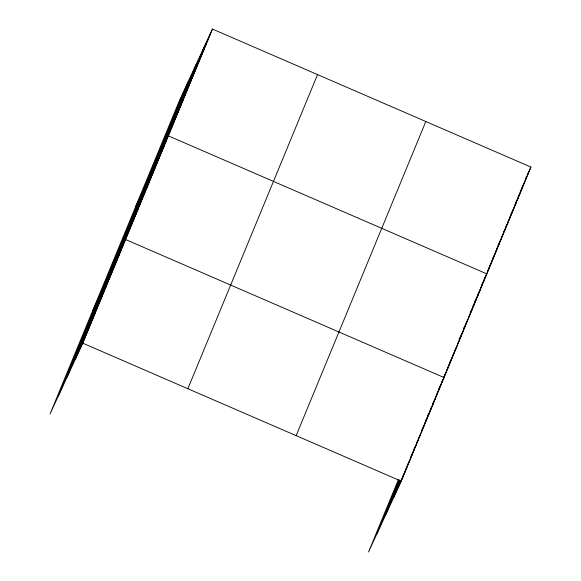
<?xml version="1.0" encoding="UTF-8"?>
<svg xmlns="http://www.w3.org/2000/svg" width="581" height="581" viewBox="0 0 581 581"><rect width="100%" height="100%" fill="white"/><g stroke="black" fill="none" stroke-linecap="round" stroke-linejoin="round"><path stroke-width="0.87" d="M58.398 395.901L188.084 81.783M66.975 377.338L196.661 63.213M75.305 359.312L204.991 45.187M212.45 29.05L179.754 99.801L50.068 413.926L82.763 343.175L212.45 29.05L530.932 167.074L401.246 481.199L368.55 551.95L398.508 479.39M187.859 388.718L317.546 74.6M296.143 435.648L425.829 121.531M376.88 533.932L399.198 479.877M385.457 515.362L399.83 480.56M393.787 497.336L400.207 481.787M202.892 50.278L210.351 34.134M200.794 55.362L208.245 39.225M198.687 60.446L206.146 44.309M196.589 65.53L204.047 49.392M194.49 70.621L201.948 54.476M192.391 75.704L199.849 59.567M190.292 80.788L197.751 64.651M188.193 85.879L195.652 69.735M186.094 90.963L193.553 74.826M183.995 96.047L191.447 79.909M181.897 101.13L189.348 84.993M179.79 106.221L187.249 90.077M177.692 111.305L185.15 95.168M175.593 116.389L183.051 100.252M173.494 121.48L180.952 105.335M171.395 126.564L178.854 110.426M169.296 131.647L176.755 115.51M167.197 136.731L174.656 120.594M165.098 141.822L172.55 125.678M162.992 146.906L170.451 130.769M135.663 206.604L168.352 135.852L486.834 273.876L481.242 285.983M158.758 157.175L166.217 141.038M156.616 162.36L164.074 146.216M154.473 167.539L161.932 151.401M152.338 172.724L159.797 156.587M150.196 177.909L157.654 161.765M148.061 183.088L155.512 166.95M145.918 188.273L153.377 172.136M143.776 193.458L151.234 177.314M141.641 198.637L149.092 182.499M139.498 203.822L146.957 187.685M137.356 209.007L144.814 192.863M135.22 214.186L142.679 198.048M133.078 219.371L140.537 203.234M130.936 224.556L138.394 208.412M128.8 229.735L136.259 213.597M126.658 234.92L134.117 218.783M124.516 240.106L131.974 223.961M122.38 245.284L129.839 229.146M120.238 250.469L127.697 234.332M92.866 310.261L125.554 239.51L444.044 377.541L438.822 388.834M115.96 260.833L123.419 244.695M113.818 266.018L121.276 249.881M111.683 271.204L119.134 255.059M109.54 276.382L116.999 260.244M107.398 281.567L114.856 265.43M105.263 286.753L112.721 270.608M103.12 291.931L110.579 275.793M100.978 297.116L108.436 280.979M98.843 302.302L106.301 286.157M96.7 307.48L104.159 291.342M94.565 312.665L102.016 296.528M92.423 317.851L99.881 301.706M90.28 323.029L97.739 306.891M88.145 328.214L95.596 312.077M86.003 333.4L93.461 317.255M83.86 338.578L91.319 322.44M81.725 343.763L89.183 327.626M79.582 348.949L87.041 332.804M77.44 354.127L84.899 337.989M525.34 179.18L526.459 176.762M527.199 175.142L530.932 167.074M525.101 180.233L528.833 172.165M521.883 187.736L526.735 177.249M520.155 192.013L524.628 182.332M518.056 197.104L522.53 187.416M515.587 202.994L520.431 192.507M514.977 204.853L518.332 197.591M511.011 213.975L516.233 202.675M509.66 217.447L514.134 207.758M507.932 221.724L509.05 219.306M509.798 217.686L512.035 212.849M505.833 226.808L509.936 217.933M503.357 232.705L507.838 223.017M501.258 237.789L502.006 236.176M502.754 234.564L505.731 228.108M498.04 245.298L499.159 242.873M499.907 241.26L503.633 233.192M496.312 249.576L497.43 247.15M498.178 245.538L501.534 238.275M495.709 251.435L499.435 243.359M492.862 258.131L497.336 248.45M491.134 262.409L495.237 253.534M489.035 267.5L493.138 258.618M487.684 270.971L491.039 263.709M484.089 279.279L485.208 276.861M485.956 275.249L488.941 268.792M480.596 287.936L484.699 279.062M477.713 294.734L482.557 284.247M474.822 301.532L480.422 289.425M473.057 305.904L474.176 303.485M474.924 301.873L478.279 294.611M470.174 312.701L471.293 310.283M472.033 308.671L476.137 299.796M470.269 313.043L474.002 304.974M468.504 317.422L471.859 310.16M463.754 328.25L464.873 325.832M465.621 324.22L469.717 315.345M463.849 328.592L467.582 320.523M459.099 339.427L460.217 337.009M460.965 335.39L465.439 325.709M459.201 339.769L463.297 330.894M457.429 344.141L461.161 336.072M454.545 350.939L459.019 341.258M452.781 355.318L456.877 346.443M449.89 362.116L454.741 351.621M448.125 366.488L452.599 356.807M446.361 370.867L450.464 361.992M443.47 377.665L448.321 367.17M441.705 382.037L442.824 379.618M443.572 378.006L446.179 372.356M437.057 393.214L441.901 382.719M435.285 397.586L439.759 387.905M432.402 404.383L437.624 393.09M430.637 408.763L431.756 406.337M432.496 404.725L435.481 398.268M427.747 415.56L428.865 413.135M429.613 411.522L433.339 403.454M425.982 419.932L431.204 408.639M424.958 422.699L429.061 413.817M421.327 431.109L426.926 419.003M421.428 431.451L424.784 424.188M418.538 438.248L422.641 429.366M416.403 443.426L420.506 434.552M413.89 449.418L418.364 439.737M411.007 456.216L416.221 444.915M410.353 458.169L414.086 450.101M407.47 464.967L411.944 455.286M405.327 470.152L409.801 460.464M402.815 476.144L407.666 465.65M398.065 486.972L405.523 470.835M395.93 492.158L403.381 476.013M82.763 343.175L401.246 481.199"/></g></svg>
